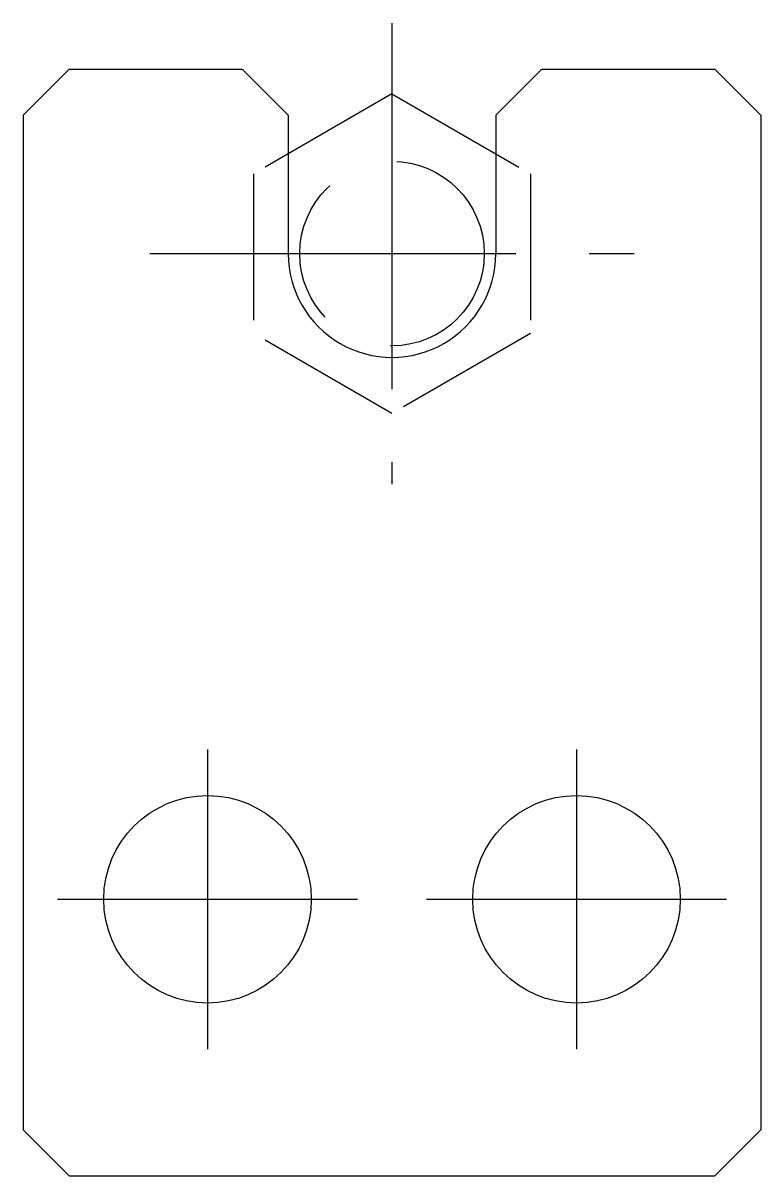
# Model space of a CAD drawing. Extents: x 21 to 361, y 20 to 216.
# Drawn here: x 262.96 to 278.96, y 191.49 to 216.49 of the extents above; entities outside this region: 2.
import ezdxf

# ---------------------------------------------------------------- set-up
doc = ezdxf.new("R2010")
doc.units = 0
doc.header["$LTSCALE"] = 0.25
doc.linetypes.add('CENTER', pattern=[50.8, 31.75, -6.35, 6.35, -6.35])
doc.linetypes.add('DASHED', pattern=[19.05, 12.7, -6.35])
doc.layers.get('0').update_dxf_attribs({"linetype": 'CONTINUOUS'})
doc.layers.add('CENTER', color=1, linetype='CENTER')

msp = doc.modelspace()

# ---------------------------------------------------------------- linework, layer by layer
for p, q in [((262.955916, 214.485816), (263.955916, 215.485815)), ((263.955916, 215.485815), (267.705916, 215.485815)), ((264.893416, 215.485815), (264.893416, 215.485915)), ((265.830916, 215.485815), (265.831016, 215.485815)), ((267.705916, 215.485814), (268.705916, 214.485815)), ((274.205917, 215.485815), (273.205917, 214.485814)), ((274.205916, 215.485815), (277.955916, 215.485815)), ((277.955916, 215.485815), (278.955916, 214.485815)), ((262.955916, 214.485815), (262.955916, 192.485815)), ((268.705916, 214.485815), (268.705916, 211.485815)), ((273.205916, 214.485815), (273.205916, 211.485815)), ((278.955916, 214.485815), (278.955916, 192.485815)), ((263.955916, 191.485815), (262.955916, 192.485815)), ((277.955917, 191.485814), (278.955917, 192.485815)), ((263.955916, 191.485815), (277.955916, 191.485815))]:
    msp.add_line(p, q)
at = {"color": 3, "linetype": 'DASHED'}
for p, q in [((270.955916, 214.949917), (267.955916, 213.217866)), ((270.955916, 214.949917), (273.955916, 213.217866)), ((267.955916, 213.217866), (267.955916, 209.753764)), ((273.955916, 213.217866), (273.955916, 209.753764)), ((270.955916, 208.021713), (267.955916, 209.753764)), ((273.955916, 209.753764), (270.955916, 208.021713))]:
    msp.add_line(p, q, dxfattribs=at)
msp.add_circle((270.955916, 211.485815), 2, dxfattribs=at)
for centre in [(266.955916, 197.485815), (274.955916, 197.485815)]:
    msp.add_circle(centre, 2.25)
msp.add_arc((270.955916, 211.485815), 2.25, 179.99999, 0.00001)
at = {"layer": 'CENTER', "color": 1, "linetype": 'CENTER'}
for p, q in [((270.955916, 216.485815), (270.955916, 206.485815)), ((265.705916, 211.485815), (276.205916, 211.485815)), ((266.955916, 200.735815), (266.955916, 194.235815)), ((274.955916, 200.735815), (274.955916, 194.235815)), ((263.705916, 197.485815), (270.205916, 197.485815)), ((271.705916, 197.485815), (278.205916, 197.485815))]:
    msp.add_line(p, q, dxfattribs=at)

# ---------------------------------------------------------------- texts
for s, p in [('HLRB 4', (20, 50)), ('HLRB04', (20, 20))]:
    msp.add_text(s, height=8).set_placement(p)

doc.saveas('drawing.dxf')
